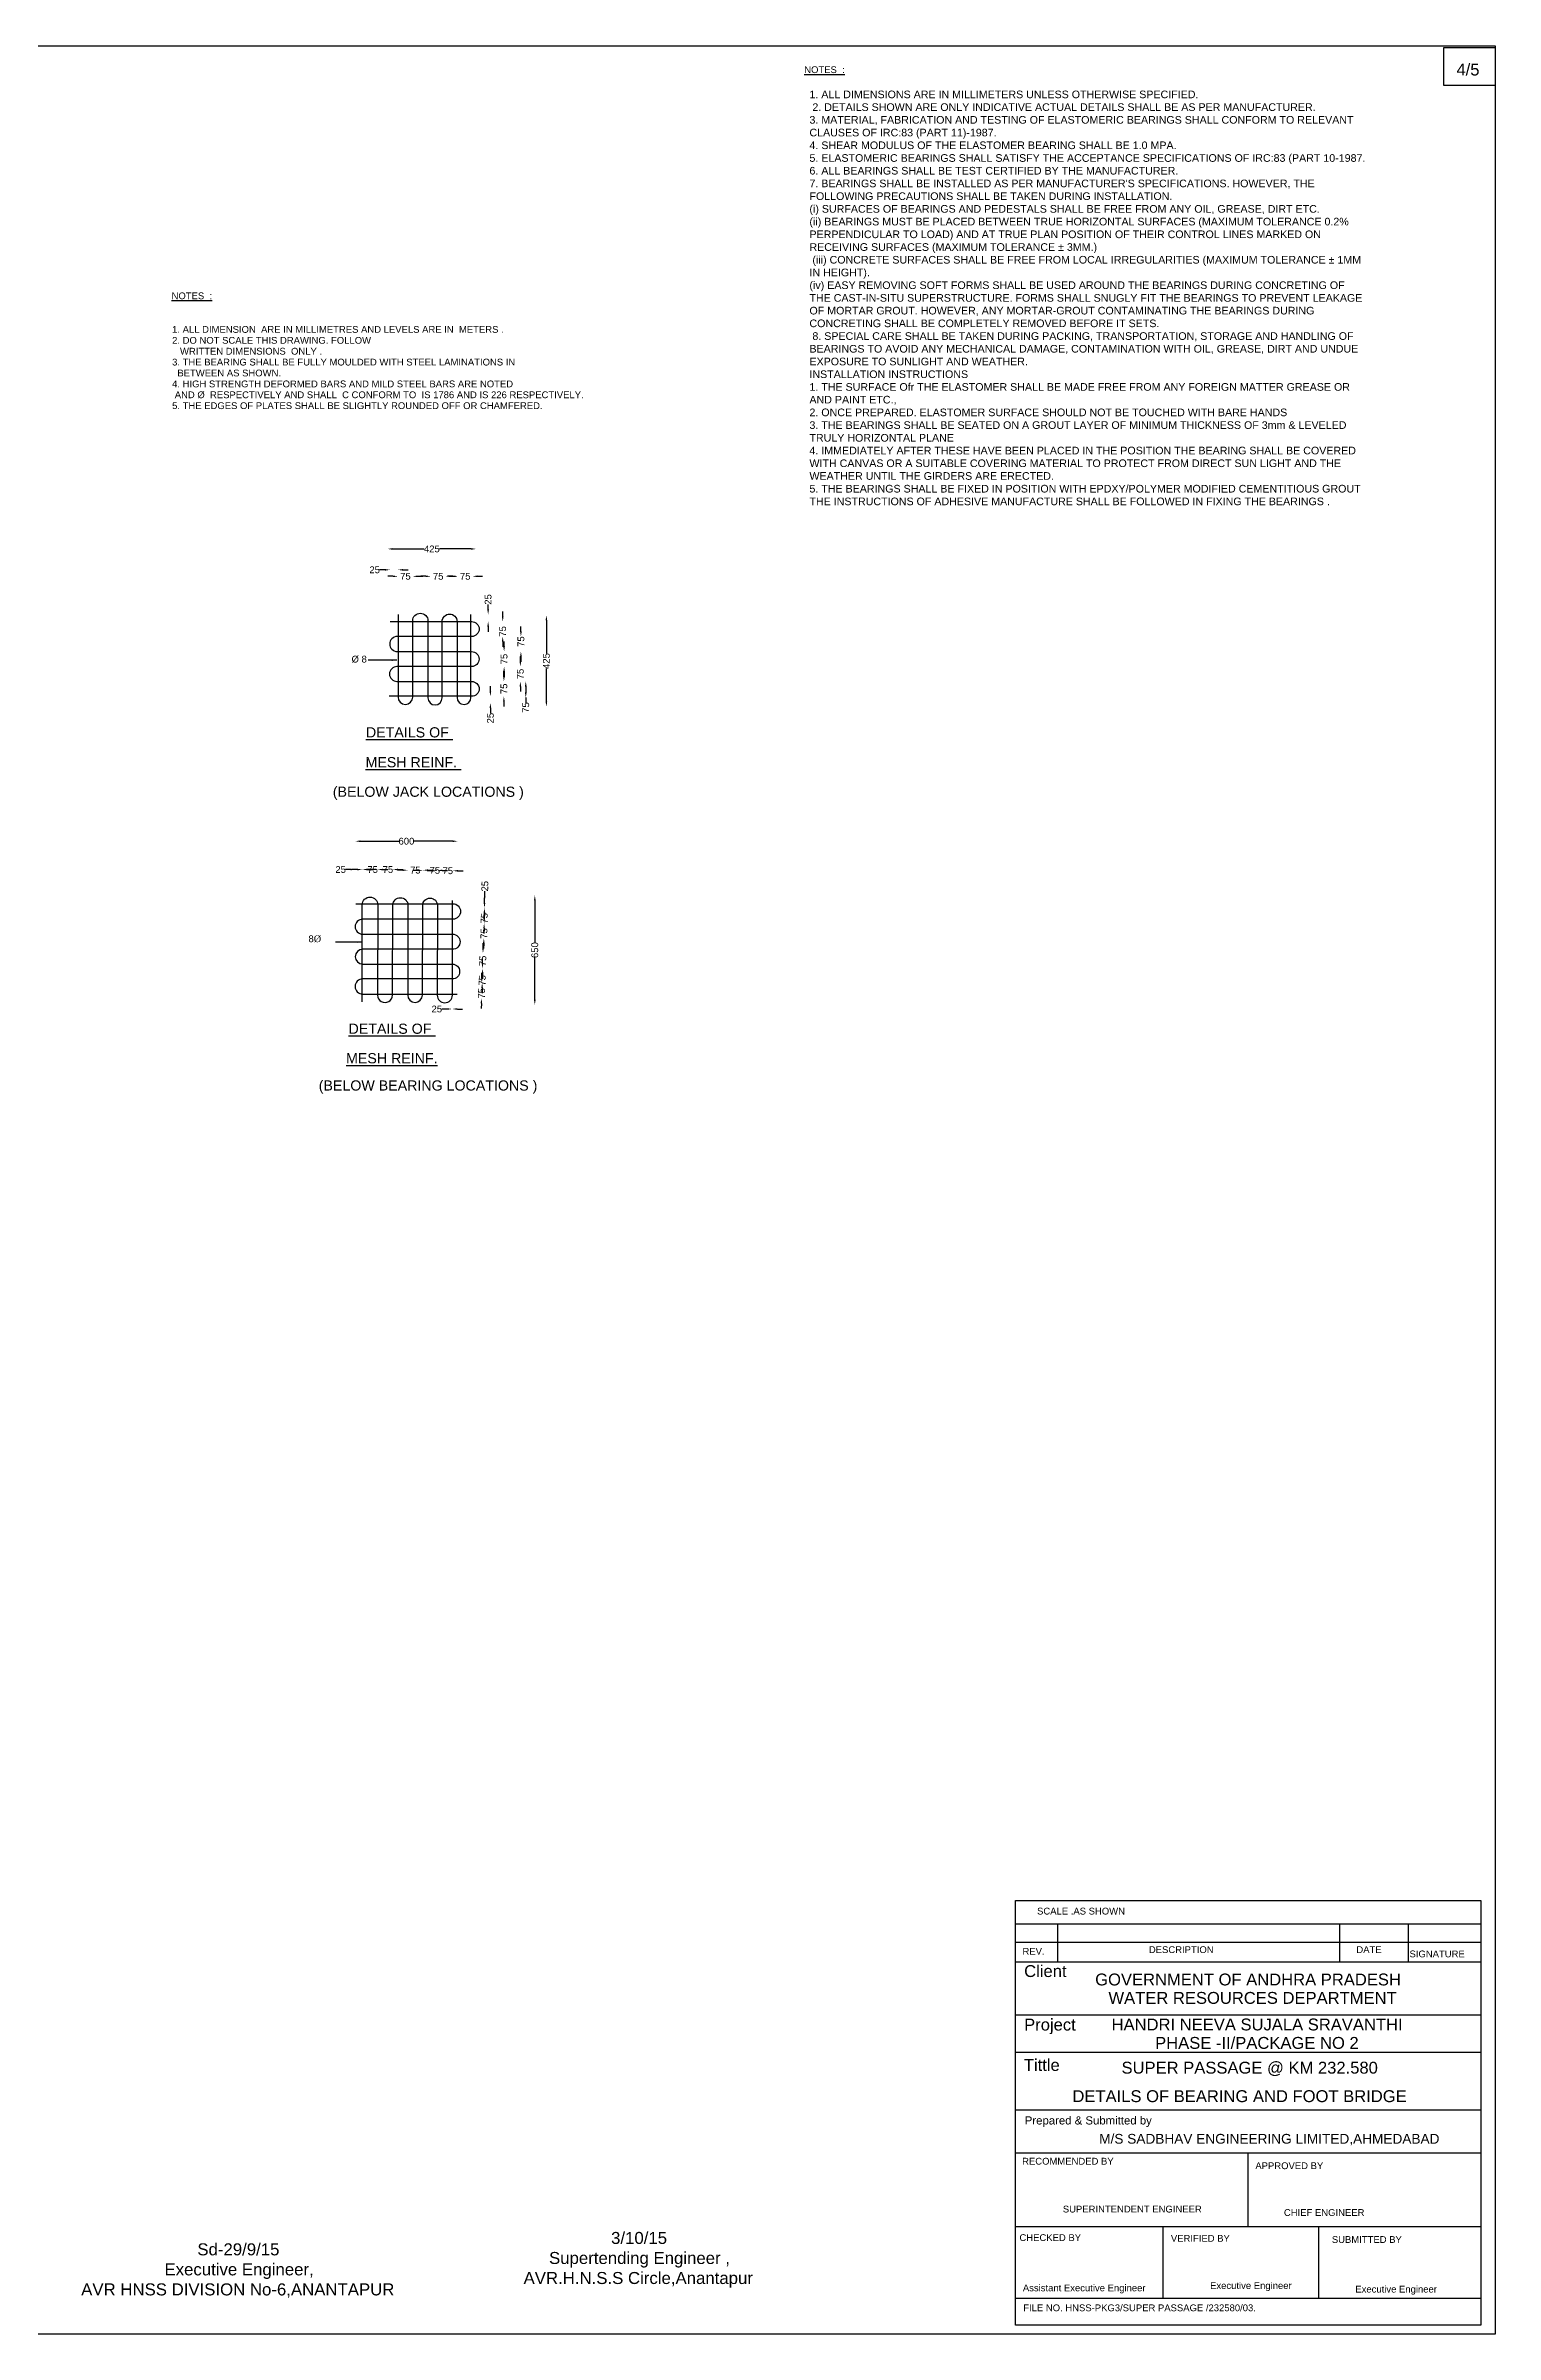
# Model space of a CAD drawing. Header units: millimetres. Extents: x 5124 to 7169762, y 2311 to 29176542.
# Drawn here: x 7127006 to 7169762, y 29109056 to 29176542 of the extents above; entities that cross this region are included whole.
import ezdxf

# ---------------------------------------------------------------- set-up
doc = ezdxf.new("R2010")
doc.units = ezdxf.units.MM
doc.header["$MEASUREMENT"] = 0
doc.layers.add('DIMENSION', color=2, linetype='Continuous')
doc.layers.add('TEXT', color=7, linetype='Continuous')
doc.styles.get("Standard").update_dxf_attribs({"font": 'arial.ttf', "height": 400})
doc.dimstyles.get("Standard").update_dxf_attribs({"dimtxt": 200, "dimasz": 150, "dimexe": 0.18, "dimexo": 0.0625, "dimgap": 0.09, "dimtad": 0, "dimdec": 0, "dimzin": 0, "dimdsep": 46, "dimtxsty": 'Standard', "dimcen": 0.09, "dimse1": 1, "dimse2": 1, "dimadec": 0, "dimazin": 0, "dimtfac": 1, "dimtdec": 0, "dimtofl": 0, "dimtmove": 0, "dimatfit": 3, "dimfxl": 0, "dimtolj": 1, "dimtzin": 0, "dimarcsym": 0})

msp = doc.modelspace()

# ---------------------------------------------------------------- linework, layer by layer
at = {"layer": 'DIMENSION', "color": 0}
for p, q in [((7137243, 29161703), (7138169, 29161703)), ((7139548, 29161703), (7138621, 29161703)), ((7137012, 29161087), (7136853, 29161087)), ((7137248, 29160896), (7137098, 29160896)), ((7137548, 29161087), (7137698, 29161087)), ((7137979, 29160896), (7138129, 29160896)), ((7138215, 29160896), (7138065, 29160896)), ((7139011, 29160896), (7138861, 29160896)), ((7138945, 29160896), (7139095, 29160896)), ((7139742, 29160896), (7139892, 29160896)), ((7140055, 29159919), (7140055, 29160069)), ((7140055, 29159410), (7140055, 29159260)), ((7140485, 29159710), (7140485, 29159860)), ((7141022, 29159271), (7141022, 29159421)), ((7141773, 29159597), (7141773, 29158624)), ((7140485, 29158971), (7140485, 29158821)), ((7140526, 29158828), (7140526, 29158978)), ((7140520, 29157946), (7140520, 29158096)), ((7140526, 29158085), (7140526, 29157935)), ((7141005, 29158385), (7141005, 29158535)), ((7141022, 29158528), (7141022, 29158378)), ((7141773, 29157200), (7141773, 29158173)), ((7140122, 29157507), (7140122, 29157657)), ((7141005, 29157646), (7141005, 29157496)), ((7141165, 29157646), (7141165, 29157470)), ((7140122, 29157010), (7140122, 29156860)), ((7140520, 29157208), (7140520, 29157058)), ((7141165, 29157320), (7141165, 29157170)), ((7136284, 29153084), (7137424, 29153084)), ((7139007, 29153084), (7137867, 29153084)), ((7136000, 29152250), (7135849, 29152250)), ((7136196, 29152249), (7136046, 29152249)), ((7136494, 29152250), (7136644, 29152250)), ((7136648, 29152249), (7136498, 29152249)), ((7136948, 29152249), (7137098, 29152249)), ((7137531, 29152230), (7137381, 29152230)), ((7137392, 29152249), (7137542, 29152249)), ((7137982, 29152224), (7137832, 29152224)), ((7138406, 29152212), (7138256, 29152212)), ((7138282, 29152230), (7138432, 29152230)), ((7138706, 29152224), (7138856, 29152224)), ((7139164, 29152212), (7139314, 29152212)), ((7139949, 29151265), (7139952, 29151415)), ((7139954, 29151461), (7139957, 29151611)), ((7141432, 29151340), (7141432, 29150094)), ((7139940, 29150813), (7139943, 29150963)), ((7139945, 29150967), (7139942, 29150817)), ((7139905, 29149930), (7139908, 29150080)), ((7139926, 29150069), (7139923, 29149919)), ((7139935, 29150513), (7139932, 29150363)), ((7139890, 29149479), (7139893, 29149629)), ((7141432, 29148407), (7141432, 29149652)), ((7139870, 29149056), (7139872, 29149206)), ((7139876, 29148756), (7139874, 29148606)), ((7139891, 29149179), (7139888, 29149029)), ((7138837, 29148136), (7138687, 29148136)), ((7139150, 29148136), (7139300, 29148136)), ((7139855, 29148298), (7139852, 29148148))]:
    msp.add_line(p, q, dxfattribs=at)
for points in [[(7069497, 29176542), (7169762, 29176542), (7169762, 29109056), (7069497, 29109056)], [(7169333, 29109319), (7155608, 29109319), (7155608, 29121847), (7169333, 29121847)]]:
    msp.add_lwpolyline(points, close=True, dxfattribs=at)
at = {"layer": 'DIMENSION'}
msp.add_lwpolyline([(7168243, 29176495), (7169756, 29176495), (7169756, 29175367), (7168243, 29175367)], close=True, dxfattribs=at)
at = {"layer": 'DIMENSION', "color": 0}
for points in [[(7137162, 29159560), (7139571, 29159560, -1), (7139571, 29159121), (7137373, 29159121, 1), (7137373, 29158678), (7139565, 29158678, -1), (7139565, 29158235), (7137365, 29158235, 1), (7137365, 29157796), (7139571, 29157796, -1), (7139571, 29157357), (7137133, 29157357)], [(7137398, 29159769), (7137398, 29157336, 1), (7137829, 29157336), (7137829, 29159583, -1), (7138280, 29159583), (7138280, 29157312, 1), (7138699, 29157312), (7138699, 29159563, -1), (7139139, 29159563), (7139139, 29157320, 1), (7139549, 29157320), (7139549, 29159769)], [(7136336, 29148346), (7136344, 29151210, -1), (7136800, 29151209), (7136793, 29148547, 1), (7137234, 29148546), (7137242, 29151196, -1), (7137689, 29151195), (7137682, 29148547, 1), (7138118, 29148546), (7138125, 29151187, -1), (7138563, 29151186), (7138555, 29148542, 1), (7139000, 29148541), (7139008, 29151333)], [(7136150, 29151242), (7139014, 29151242, -1), (7139014, 29150785), (7136352, 29150785, 1), (7136352, 29150343), (7139002, 29150343, -1), (7139002, 29149896), (7136354, 29149896, 1), (7136354, 29149460), (7138996, 29149460, -1), (7138996, 29149022), (7136352, 29149022, 1), (7136352, 29148578), (7139144, 29148578)]]:
    msp.add_lwpolyline(points, format="xyb", dxfattribs=at)
for points in [[(7169333, 29121153), (7155608, 29121153)], [(7156848, 29121153), (7156848, 29120027)], [(7165165, 29121153), (7165165, 29120027)], [(7167192, 29121153), (7167192, 29120027)], [(7169333, 29120604), (7155608, 29120604)], [(7169333, 29120027), (7155608, 29120027)], [(7169333, 29118465), (7155608, 29118465)], [(7169333, 29117359), (7155608, 29117359)], [(7169333, 29115665), (7155608, 29115665)], [(7169333, 29114396), (7155608, 29114396)], [(7162470, 29112223), (7162470, 29114396)], [(7169333, 29112223), (7155608, 29112223)], [(7159969, 29110112), (7159969, 29112223)], [(7164559, 29110112), (7164559, 29112223)], [(7169333, 29110112), (7155608, 29110112)]]:
    msp.add_lwpolyline(points, dxfattribs=at)
for points in [[(7137243, 29161728), (7137243, 29161678), (7137093, 29161703)], [(7139548, 29161728), (7139548, 29161678), (7139698, 29161703)], [(7137012, 29161112), (7137012, 29161062), (7137162, 29161087)], [(7137248, 29160921), (7137248, 29160871), (7137398, 29160896)], [(7137548, 29161112), (7137548, 29161062), (7137398, 29161087)], [(7137979, 29160921), (7137979, 29160871), (7137829, 29160896)], [(7138215, 29160921), (7138215, 29160871), (7138365, 29160896)], [(7138945, 29160921), (7138945, 29160871), (7138795, 29160896)], [(7139011, 29160921), (7139011, 29160871), (7139161, 29160896)], [(7139742, 29160921), (7139742, 29160871), (7139592, 29160896)], [(7140030, 29159919), (7140080, 29159919), (7140055, 29159769)], [(7140030, 29159410), (7140080, 29159410), (7140055, 29159560)], [(7140460, 29159710), (7140510, 29159710), (7140485, 29159560)], [(7141748, 29159597), (7141798, 29159597), (7141773, 29159747)], [(7140460, 29158971), (7140510, 29158971), (7140485, 29159121)], [(7140501, 29158828), (7140551, 29158828), (7140526, 29158678)], [(7140997, 29159271), (7141047, 29159271), (7141022, 29159121)], [(7140501, 29158085), (7140551, 29158085), (7140526, 29158235)], [(7140980, 29158385), (7141030, 29158385), (7141005, 29158235)], [(7140997, 29158528), (7141047, 29158528), (7141022, 29158678)], [(7140097, 29157507), (7140147, 29157507), (7140122, 29157357)], [(7140495, 29157946), (7140545, 29157946), (7140520, 29157796)], [(7140495, 29157208), (7140545, 29157208), (7140520, 29157358)], [(7140980, 29157646), (7141030, 29157646), (7141005, 29157796)], [(7141140, 29157646), (7141190, 29157646), (7141165, 29157796)], [(7141140, 29157470), (7141190, 29157470), (7141165, 29157320)], [(7140097, 29157010), (7140147, 29157010), (7140122, 29157160)], [(7141748, 29157200), (7141798, 29157200), (7141773, 29157050)], [(7136284, 29153109), (7136284, 29153059), (7136134, 29153084)], [(7139007, 29153109), (7139007, 29153059), (7139157, 29153084)], [(7136000, 29152275), (7136000, 29152225), (7136150, 29152250)], [(7136196, 29152274), (7136196, 29152224), (7136346, 29152249)], [(7136494, 29152275), (7136494, 29152225), (7136344, 29152250)], [(7136648, 29152274), (7136648, 29152224), (7136798, 29152249)], [(7136948, 29152274), (7136948, 29152224), (7136798, 29152249)], [(7137392, 29152274), (7137392, 29152224), (7137242, 29152249)], [(7137531, 29152255), (7137531, 29152205), (7137681, 29152230)], [(7137982, 29152249), (7137982, 29152199), (7138132, 29152224)], [(7138282, 29152255), (7138282, 29152205), (7138132, 29152230)], [(7138406, 29152237), (7138406, 29152187), (7138556, 29152212)], [(7138706, 29152249), (7138706, 29152199), (7138556, 29152224)], [(7139164, 29152237), (7139164, 29152187), (7139014, 29152212)], [(7139924, 29151265), (7139974, 29151264), (7139946, 29151115)], [(7139929, 29151461), (7139979, 29151460), (7139951, 29151311)], [(7141407, 29151340), (7141457, 29151340), (7141432, 29151490)], [(7139910, 29150513), (7139960, 29150512), (7139937, 29150663)], [(7139915, 29150813), (7139965, 29150812), (7139937, 29150663)], [(7139920, 29150968), (7139970, 29150967), (7139947, 29151117)], [(7139880, 29149931), (7139930, 29149930), (7139902, 29149780)], [(7139901, 29150070), (7139951, 29150069), (7139929, 29150219)], [(7139865, 29149480), (7139915, 29149479), (7139887, 29149329)], [(7139866, 29149180), (7139916, 29149179), (7139894, 29149329)], [(7139845, 29149057), (7139895, 29149056), (7139867, 29148906)], [(7139851, 29148756), (7139901, 29148756), (7139879, 29148906)], [(7138837, 29148161), (7138837, 29148111), (7138987, 29148136)], [(7139150, 29148161), (7139150, 29148111), (7139000, 29148136)], [(7139830, 29148299), (7139880, 29148298), (7139858, 29148448)], [(7141407, 29148407), (7141457, 29148407), (7141432, 29148257)]]:
    msp.add_solid(points, dxfattribs=at)

# ---------------------------------------------------------------- texts
for s, height, p in [('%%UNOTES  :', 200, (7149379, 29175736)), ('%%UNOTES  :', 200, (7130717, 29169067)), ('1. ALL DIMENSION  ARE IN MILLIMETRES AND LEVELS ARE IN  METERS .', 200, (7130733, 29168077)), ('2. DO NOT SCALE THIS DRAWING. FOLLOW  ', 200, (7130733, 29167755)), ('   WRITTEN DIMENSIONS  ONLY .', 200, (7130733, 29167434)), ('3. THE BEARING SHALL BE FULLY MOULDED WITH STEEL LAMINATIONS IN ', 200, (7130733, 29167113)), ('  BETWEEN AS SHOWN.', 200, (7130733, 29166792)), ('4. HIGH STRENGTH DEFORMED BARS AND MILD STEEL BARS ARE NOTED ', 200, (7130733, 29166470)), (' AND Ø  RESPECTIVELY AND SHALL  C CONFORM TO  IS 1786 AND IS 226 RESPECTIVELY.', 200, (7130733, 29166149)), ('5. THE EDGES OF PLATES SHALL BE SLIGHTLY ROUNDED OFF OR CHAMFERED.', 200, (7130733, 29165828)), ('%%UDETAILS OF ', 300, (7136451, 29156145)), ('%%UMESH REINF. ', 300, (7136438, 29155264)), ('(BELOW JACK LOCATIONS )', 300, (7135473, 29154394)), ('%%UDETAILS OF ', 300, (7135937, 29147405)), ('%%UMESH REINF.', 300, (7135864, 29146534)), ('(BELOW BEARING LOCATIONS )', 300, (7135058, 29145731))]:
    msp.add_text(s, height=height, dxfattribs=at).set_placement(p)
at = {"layer": 'DIMENSION', "color": 0, "attachment_point": 1}
for s, insert, char_height, width in [("1. ALL DIMENSIONS ARE IN MILLIMETERS UNLESS OTHERWISE SPECIFIED.\\P 2. DETAILS SHOWN ARE ONLY INDICATIVE ACTUAL DETAILS SHALL BE AS PER MANUFACTURER. \\P3. MATERIAL, FABRICATION AND TESTING OF ELASTOMERIC BEARINGS SHALL CONFORM TO RELEVANT CLAUSES OF IRC:83 (PART 11)-1987.\\P4. SHEAR MODULUS OF THE ELASTOMER BEARING SHALL BE 1.0 MPA. \\P5. ELASTOMERIC BEARINGS SHALL SATISFY THE ACCEPTANCE SPECIFICATIONS OF IRC:83 (PART 10-1987. \\P6. ALL BEARINGS SHALL BE TEST CERTIFIED BY THE MANUFACTURER. \\P7. BEARINGS SHALL BE INSTALLED AS PER MANUFACTURER'S SPECIFICATIONS. HOWEVER, THE FOLLOWING PRECAUTIONS SHALL BE TAKEN DURING INSTALLATION. \\P(i) SURFACES OF BEARINGS AND PEDESTALS SHALL BE FREE FROM ANY OIL, GREASE, DIRT ETC. \\P(ii) BEARINGS MUST BE PLACED BETWEEN TRUE HORIZONTAL SURFACES (MAXIMUM TOLERANCE 0.2% PERPENDICULAR TO LOAD) AND AT TRUE PLAN POSITION OF THEIR CONTROL LINES MARKED ON RECEIVING SURFACES (MAXIMUM TOLERANCE ± 3MM.)\\P (iii) CONCRETE SURFACES SHALL BE FREE FROM LOCAL IRREGULARITIES (MAXIMUM TOLERANCE ± 1MM IN HEIGHT). \\P(iv) EASY REMOVING SOFT FORMS SHALL BE USED AROUND THE BEARINGS DURING CONCRETING OF THE CAST-IN-SITU SUPERSTRUCTURE. FORMS SHALL SNUGLY FIT THE BEARINGS TO PREVENT LEAKAGE OF MORTAR GROUT. HOWEVER, ANY MORTAR-GROUT CONTAMINATING THE BEARINGS DURING CONCRETING SHALL BE COMPLETELY REMOVED BEFORE IT SETS.\\P 8. SPECIAL CARE SHALL BE TAKEN DURING PACKING, TRANSPORTATION, STORAGE AND HANDLING OF BEARINGS TO AVOID ANY MECHANICAL DAMAGE, CONTAMINATION WITH OIL, GREASE, DIRT AND UNDUE EXPOSURE TO SUNLIGHT AND WEATHER. \\PINSTALLATION INSTRUCTIONS \\P1. THE SURFACE Ofr THE ELASTOMER SHALL BE MADE FREE FROM ANY FOREIGN MATTER GREASE OR AND PAINT ETC., \\P2. ONCE PREPARED. ELASTOMER SURFACE SHOULD NOT BE TOUCHED WITH BARE HANDS \\P3. THE BEARINGS SHALL BE SEATED ON A GROUT LAYER OF MINIMUM THICKNESS OF 3mm & LEVELED TRULY HORIZONTAL PLANE \\P4. IMMEDIATELY AFTER THESE HAVE BEEN PLACED IN THE POSITION THE BEARING SHALL BE COVERED WITH CANVAS OR A SUITABLE COVERING MATERIAL TO PROTECT FROM DIRECT SUN LIGHT AND THE WEATHER UNTIL THE GIRDERS ARE ERECTED. \\P5. THE BEARINGS SHALL BE FIXED IN POSITION WITH EPDXY/POLYMER MODIFIED CEMENTITIOUS GROUT THE INSTRUCTIONS OF ADHESIVE MANUFACTURE SHALL BE FOLLOWED IN FIXING THE BEARINGS .", (7149533, 29175220), 225, 16430.68), ('Ø 8', (7136026, 29158554), 200, 560.43), ('8{\\fTimes New Roman|b0|i0|c0|p18;Ø}', (7134756, 29150307), 200, 101.13), ('\\pi3499.1;Sd-29/9/15 \\P\\pi2529.6;Executive Engineer,                                      \\P\\pi72.247;AVR HNSS DIVISION No-6,ANANTAPUR ', (7127979, 29111736), 354.23, 9377.37), ('\\pi2646.7;3/10/15 \\P\\pi816.34;Supertending Engineer , \\P\\pi65.723;AVR.H.N.S.S Circle,Anantapur ', (7141035, 29112072), 354.23, 6903.82)]:
    msp.add_mtext(s, dxfattribs=dict(at, insert=insert, char_height=char_height, width=width))
at = {"layer": 'DIMENSION', "color": 0, "char_height": 200, "attachment_point": 5}
for s, insert in [('\\A1;425', (7138395, 29161703)), ('\\A1;25', (7136707, 29161087)), ('\\A1;75', (7137616, 29160896)), ('\\A1;75', (7138582, 29160896)), ('\\A1;75', (7139379, 29160896)), ('\\A1;600', (7137645, 29153084)), ('\\A1;25', (7135704, 29152250)), ('\\A1;75', (7136648, 29152249)), ('\\A1;75', (7137098, 29152249)), ('\\A1;75', (7137907, 29152230)), ('\\A1;75', (7138481, 29152224)), ('\\A1;75', (7138864, 29152212)), ('\\A1;25', (7138541, 29148136))]:
    msp.add_mtext(s, dxfattribs=dict(at, insert=insert))
for s, insert, rotation in [('\\A1;25', (7140055, 29160214), 90), ('\\A1;75', (7140485, 29159271), 90), ('\\A1;75', (7141022, 29158971), 90), ('\\A1;75', (7140526, 29158456), 90), ('\\A1;75', (7141005, 29158015), 90), ('\\A1;425', (7141773, 29158398), 90), ('\\A1;75', (7140520, 29157577), 90), ('\\A1;25', (7140122, 29156714), 90), ('\\A1;75', (7141165, 29157026), 90), ('\\A1;25', (7139959, 29151757), 88.91715), ('\\A1;75', (7139940, 29150813), 88.91715), ('\\A1;75', (7139932, 29150363), 88.91715), ('\\A1;650', (7141432, 29149873), 90), ('\\A1;75', (7139898, 29149555), 88.91715), ('\\A1;75', (7139861, 29148598), 88.91715), ('\\A1;75', (7139881, 29148981), 88.91715)]:
    msp.add_mtext(s, dxfattribs=dict(at, insert=insert, rotation=rotation))
at = {"layer": 'TEXT', "color": 0}
for s, height, p in [('4/5', 350, (7168618, 29175665)), ('SCALE .AS SHOWN ', 200, (7156247, 29121433)), ('REV.', 200, (7155817, 29120247)), ('DESCRIPTION ', 200, (7159545, 29120297)), ('DATE ', 200, (7165666, 29120297)), ('SIGNATURE ', 200, (7167233, 29120171)), ('Client ', 350, (7155866, 29119590)), ('GOVERNMENT OF ANDHRA PRADESH ', 350, (7157961, 29119342)), ('WATER RESOURCES DEPARTMENT ', 350, (7158353, 29118799)), ('Project ', 350, (7155866, 29118011)), ('HANDRI NEEVA SUJALA SRAVANTHI', 350, (7158445, 29118015)), ('PHASE -II/PACKAGE NO 2', 350, (7159730, 29117472)), ('Tittle ', 350, (7155856, 29116821)), ('SUPER PASSAGE @ KM 232.580', 350, (7158738, 29116741)), ('DETAILS OF BEARING AND FOOT BRIDGE ', 350, (7157290, 29115901)), ('Prepared & Submitted by ', 240, (7155885, 29115241)), ('M/S SADBHAV ENGINEERING LIMITED,AHMEDABAD ', 288, (7158080, 29114675)), ('RECOMMENDED BY ', 200, (7155806, 29114058)), ('APPROVED BY ', 200, (7162686, 29113924)), ('SUPERINTENDENT ENGINEER ', 200, (7157007, 29112646)), ('CHIEF ENGINEER ', 200, (7163528, 29112545)), ('CHECKED BY ', 200, (7155728, 29111805)), ('VERIFIED BY ', 200, (7160194, 29111783)), ('SUBMITTED BY ', 200, (7164942, 29111749)), ('Assistant Executive Engineer  ', 200, (7155828, 29110322)), ('Executive Engineer', 200, (7161350, 29110390)), ('Executive Engineer', 200, (7165635, 29110285)), ('FILE NO. HNSS-PKG3/SUPER PASSAGE /232580/03.', 200, (7155839, 29109734))]:
    msp.add_text(s, height=height, dxfattribs=at).set_placement(p)

# ---------------------------------------------------------------- leaders
at = {"layer": 'DIMENSION', "color": 0}
for points in [[(7137364, 29158425), (7136521, 29158425)], [(7136341, 29150111), (7135552, 29150111)]]:
    msp.add_leader(points, dimstyle='Standard', override={"dimgap": 0.09, "dimtad": 0}, dxfattribs=at)

doc.saveas('drawing.dxf')
